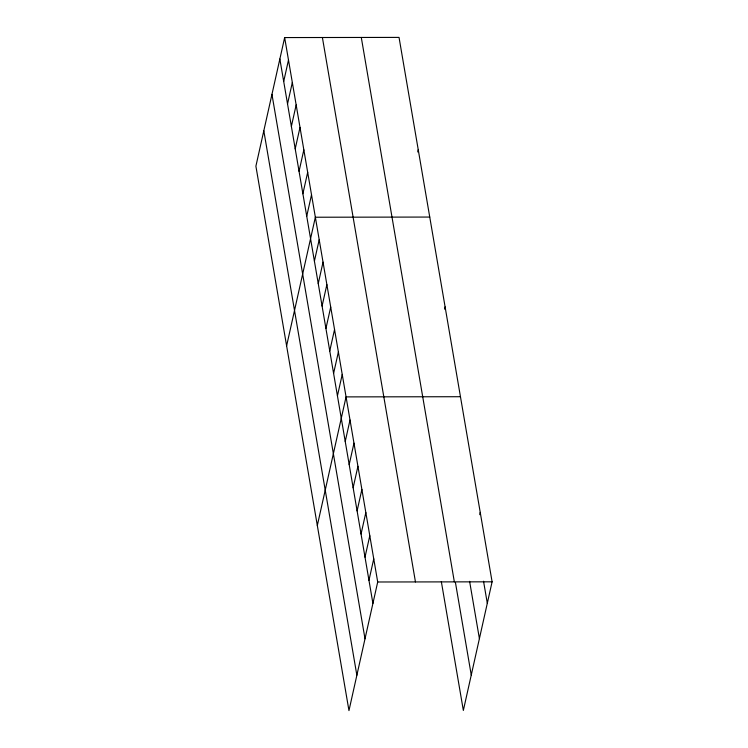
<?xml version="1.0" encoding="UTF-8"?>
<svg xmlns="http://www.w3.org/2000/svg" width="748" height="748" viewBox="0 0 748 748"><rect width="100%" height="100%" fill="white"/><g stroke="black" fill="none" stroke-linecap="round" stroke-linejoin="round"><path stroke-width="1.12" d="M284.651 37.568L255.9 166.178L348.961 710.6L377.703 581.991L284.651 37.568L399.039 37.4L492.1 581.822L463.349 710.432L441.32 581.523M283.698 81.467L288.485 60.027M287.531 103.925L292.328 82.486M291.374 126.384L296.161 104.944M295.208 148.843L300.004 127.403M299.05 171.292L303.838 149.852M302.884 193.751L307.68 172.311M306.727 216.209L311.523 194.77M286.615 345.838L315.357 217.229L429.754 217.06M314.403 261.127L319.2 239.687M318.246 283.586L323.033 262.146M322.079 306.044L326.876 284.605M325.922 328.503L330.709 307.063M329.756 350.952L334.552 329.513M333.599 373.411L338.386 351.971M337.432 395.87L342.229 374.43M317.32 525.498L346.062 396.889L460.459 396.721M345.23 441.47L350.017 420.03M417.73 151.947L418.235 149.684M349.185 464.601L353.972 443.162M353.14 487.743L357.927 466.303M357.095 510.884L361.882 489.444M361.05 534.016L365.837 512.576M365.005 557.157L369.793 535.718M368.96 580.298L373.748 558.859M444.602 309.148L445.107 306.886M479.73 514.671L480.235 512.408M377.703 581.991L492.1 581.822M483.535 581.233L487.303 603.262M469.604 581.336L479.403 638.633M455.439 582.514L471.259 675.07M361.293 37.456L454.354 581.879M322.397 37.512L415.458 581.935M279.855 59.008L372.915 603.43M271.954 94.37L365.005 638.801M263.81 130.806L356.861 675.238"/></g></svg>
